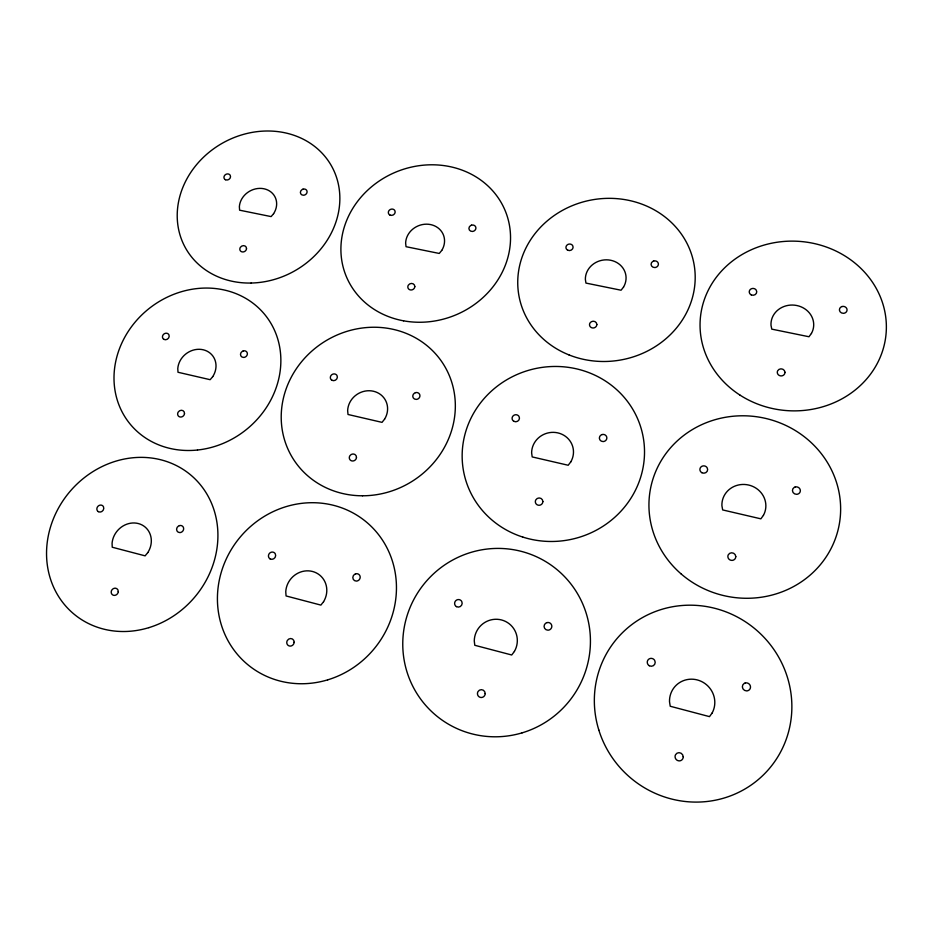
<?xml version="1.0" encoding="UTF-8"?>
<svg xmlns="http://www.w3.org/2000/svg" width="933" height="933" viewBox="0 0 933 933"><rect width="100%" height="100%" fill="white"/><g stroke="black" fill="none" stroke-linecap="round" stroke-linejoin="round"><path stroke-width="1.4" d="M784.968 372.244L784.886 373.165A3.849 3.545 5 0 1 780.315 375.836A3.849 3.545 5 0 1 777.364 371.591L777.702 370.716A3.849 3.545 5 0 1 784.968 372.244M735.775 556.523L735.682 557.514A3.977 3.802 16.5 0 1 730.947 560.29A3.977 3.802 16.5 0 1 727.95 555.671L728.311 554.738A3.977 3.802 16.5 0 1 735.775 556.523M683.224 756.78L683.119 757.853A4.175 4.024 52.8 0 1 678.209 760.745A4.175 4.024 52.8 0 1 675.165 755.695L675.55 754.704A4.175 4.024 52.8 0 1 683.224 756.78M596.84 324.451L596.723 325.337A3.674 3.394 -10.7 0 1 592.268 327.915A3.674 3.394 -10.7 0 1 589.621 323.844L589.983 323.016A3.674 3.394 -10.7 0 1 596.84 324.451M542.866 501.534L542.738 502.479A3.779 3.639 -17.4 0 1 538.131 505.173A3.779 3.639 -17.4 0 1 535.46 500.741L535.834 499.855A3.779 3.639 -17.4 0 1 542.866 501.534M485.195 693.557L485.055 694.572A3.942 3.872 -70.1 0 1 480.285 697.383A3.942 3.872 -70.1 0 1 477.591 692.566L477.988 691.61A3.942 3.872 -70.1 0 1 485.195 693.557M414.812 286.559L414.672 287.411A3.557 3.231 -24 0 1 410.322 289.918A3.557 3.231 -24 0 1 407.954 286.011L408.327 285.195A3.557 3.231 -24 0 1 414.812 286.559M356.476 457.392L356.324 458.301A3.674 3.429 -35.8 0 1 351.823 460.914A3.674 3.429 -35.8 0 1 349.455 456.669L349.84 455.805A3.674 3.429 -35.8 0 1 356.476 457.392M294.152 642.277L293.977 643.257A3.86 3.615 -55.7 0 1 289.323 645.974A3.86 3.615 -55.7 0 1 286.944 641.356L287.364 640.446A3.86 3.615 -55.7 0 1 294.152 642.277M246.522 248.633L246.359 249.461A3.464 3.056 -31.5 0 1 242.113 251.898A3.464 3.056 -31.5 0 1 239.991 248.131L240.376 247.35A3.464 3.056 -31.5 0 1 246.522 248.633M184.501 413.552L184.314 414.427A3.592 3.231 -40.8 0 1 179.929 416.958A3.592 3.231 -40.8 0 1 177.818 412.887L178.215 412.059A3.592 3.231 -40.8 0 1 184.501 413.552M118.258 591.709L118.059 592.653A3.779 3.394 -52.5 0 1 113.523 595.289A3.779 3.394 -52.5 0 1 111.412 590.869L111.843 589.983A3.779 3.394 -52.5 0 1 118.258 591.709M712.171 712.952L709.5 716.626L670.232 706.258L669.509 701.709A22.975 22.275 42 0 1 697.313 679.935A22.975 22.275 42 0 1 712.171 712.952M763.416 515.378L760.85 518.83L722.667 509.931L721.909 505.733A22.042 20.888 11.7 0 1 748.663 485.043A22.042 20.888 11.7 0 1 763.416 515.378M811.418 333.489L808.969 336.743L771.766 329.139L770.996 325.244A21.377 19.465 3.5 0 1 796.782 305.511A21.377 19.465 3.5 0 1 811.418 333.489M514.398 651.467L511.704 654.989L474.792 645.286L474.267 640.948A21.739 21.401 -51.8 0 1 501.534 619.955A21.739 21.401 -51.8 0 1 514.398 651.467M570.763 461.928L568.185 465.252L532.195 456.925L531.635 452.902A20.981 20.013 -14.5 0 1 557.899 432.9A20.981 20.013 -14.5 0 1 570.763 461.928M623.536 287.084L621.075 290.221L585.947 283.084L585.364 279.34A20.409 18.66 -10.2 0 1 610.695 260.26A20.409 18.66 -10.2 0 1 623.536 287.084M323.576 601.703L320.882 605.097L286.081 595.954L285.755 591.79A21.284 20.013 -50.2 0 1 312.532 571.474A21.284 20.013 -50.2 0 1 323.576 601.703M384.594 419.15L382.017 422.357L348.021 414.485L347.647 410.613A20.374 18.917 -31.8 0 1 373.457 391.242A20.374 18.917 -31.8 0 1 384.594 419.15M441.752 250.417L439.268 253.449L406.042 246.697L405.633 243.093A19.733 17.774 -22.2 0 1 430.545 224.573A19.733 17.774 -22.2 0 1 441.752 250.417M147.811 552.569L145.116 555.846L112.24 547.228L112.077 543.216A20.829 18.753 -49.3 0 1 138.364 523.553A20.829 18.753 -49.3 0 1 147.811 552.569M212.759 376.594L210.17 379.696L178.005 372.267L177.783 368.535A19.92 17.809 -38 0 1 203.149 349.758A19.92 17.809 -38 0 1 212.759 376.594M273.614 213.645L271.13 216.596L239.618 210.193L239.361 206.718A19.208 16.829 -29.6 0 1 263.864 188.746A19.208 16.829 -29.6 0 1 273.614 213.645M303.015 189.166L302.199 189.516A3.44 3.021 -27.3 0 0 303.575 195.23L304.438 195.079A3.44 3.021 -27.3 0 0 307.004 191.148A3.44 3.021 -27.3 0 0 303.015 189.166M471.538 225.168L470.699 225.529A3.534 3.184 -19.1 0 0 472.366 231.454L473.276 231.291A3.534 3.184 -19.1 0 0 475.795 227.232A3.534 3.184 -19.1 0 0 471.538 225.168M243.245 350.936L242.393 351.298A3.557 3.196 -35.6 0 0 243.723 357.432L244.609 357.292A3.557 3.196 -35.6 0 0 247.303 353.129A3.557 3.196 -35.6 0 0 243.245 350.936M653.695 261.03L652.82 261.403A3.662 3.335 -7 0 0 654.826 267.549L655.771 267.398A3.662 3.335 -7 0 0 658.243 263.199A3.662 3.335 -7 0 0 653.695 261.03M415.5 392.653L414.625 393.026A3.639 3.394 -27.5 0 0 416.258 399.406L417.191 399.254A3.639 3.394 -27.5 0 0 419.838 394.951A3.639 3.394 -27.5 0 0 415.5 392.653M179.463 525.606L178.588 525.979A3.709 3.37 -47.7 0 0 179.859 532.591L180.78 532.451A3.709 3.37 -47.7 0 0 183.591 528.043A3.709 3.37 -47.7 0 0 179.463 525.606M841.986 306.537L841.088 306.922A3.849 3.475 5.4 0 0 843.455 313.325L844.435 313.161A3.849 3.475 5.4 0 0 846.861 308.811A3.849 3.475 5.4 0 0 841.986 306.537M602.053 434.556L601.155 434.941A3.767 3.58 -8 0 0 603.138 441.566L604.106 441.414A3.767 3.58 -8 0 0 606.707 436.959A3.767 3.58 -8 0 0 602.053 434.556M355.683 573.818L354.785 574.203A3.79 3.604 -47 0 0 356.371 581.096L357.327 580.944A3.79 3.604 -47 0 0 360.103 576.372A3.79 3.604 -47 0 0 355.683 573.818M795.161 487.003L794.228 487.399A3.965 3.72 13.8 0 0 796.595 494.315L797.61 494.175A3.965 3.72 13.8 0 0 800.152 489.533A3.965 3.72 13.8 0 0 795.161 487.003M546.936 622.614L546.003 622.999A3.884 3.849 -27 0 0 547.963 630.183L548.966 630.043A3.884 3.849 -27 0 0 551.695 625.285A3.884 3.849 -27 0 0 546.936 622.614M745.199 682.991L744.231 683.399A4.14 3.965 36.8 0 0 746.61 690.91L747.66 690.77A4.14 3.965 36.8 0 0 750.319 685.825A4.14 3.965 36.8 0 0 745.199 682.991M751.263 294.875L750.459 294.362A3.755 3.417 -0.1 0 1 750.225 289.545A3.755 3.417 -0.1 0 1 755.532 289.323L756.162 290A3.755 3.417 -0.1 0 1 751.263 294.875M567.765 250.231L567.019 249.741A3.604 3.265 -12.9 0 1 566.972 245.111A3.604 3.265 -12.9 0 1 572.046 244.878L572.617 245.519A3.604 3.265 -12.9 0 1 567.765 250.231M389.959 215.056L389.271 214.59A3.487 3.102 -23.5 0 1 389.411 210.112A3.487 3.102 -23.5 0 1 394.251 209.867L394.776 210.496A3.487 3.102 -23.5 0 1 389.959 215.056M701.954 472.739L701.138 472.18A3.872 3.662 5.2 0 1 700.94 466.99A3.872 3.662 5.2 0 1 706.398 466.862L707.051 467.596A3.872 3.662 5.2 0 1 701.954 472.739M225.424 179.719L224.771 179.264A3.394 2.939 -30 0 1 225.075 174.938A3.394 2.939 -30 0 1 229.716 174.681L230.194 175.287A3.394 2.939 -30 0 1 225.424 179.719M513.92 421.343L513.162 420.806A3.697 3.499 -18.6 0 1 513.173 415.826A3.697 3.499 -18.6 0 1 518.386 415.675L518.97 416.386A3.697 3.499 -18.6 0 1 513.92 421.343M331.973 380.291L331.262 379.778A3.604 3.3 -32.3 0 1 331.472 374.984A3.604 3.3 -32.3 0 1 336.44 374.809L336.976 375.498A3.604 3.3 -32.3 0 1 331.973 380.291M649.321 665.742L648.482 665.112A4.012 3.93 34.5 0 1 648.353 659.526A4.012 3.93 34.5 0 1 653.975 659.491L654.628 660.307A4.012 3.93 34.5 0 1 649.321 665.742M163.916 339.379L163.263 338.877A3.522 3.114 -37.6 0 1 163.637 334.259A3.522 3.114 -37.6 0 1 168.395 334.072L168.873 334.725A3.522 3.114 -37.6 0 1 163.916 339.379M456.459 606.625L455.677 606.03A3.837 3.732 -44.5 0 1 455.759 600.689A3.837 3.732 -44.5 0 1 461.112 600.619L461.707 601.4A3.837 3.732 -44.5 0 1 456.459 606.625M270.08 558.879L269.369 558.319A3.755 3.499 -47.6 0 1 269.649 553.164A3.755 3.499 -47.6 0 1 274.757 553.082L275.282 553.829A3.755 3.499 -47.6 0 1 270.08 558.879M98.315 511.646L97.65 511.097A3.674 3.277 -47.8 0 1 98.105 506.153A3.674 3.277 -47.8 0 1 102.98 506.036L103.458 506.747A3.674 3.277 -47.8 0 1 98.315 511.646M403.569 320.824A85.976 77.451 -22.2 0 0 507.704 217.844A85.976 77.451 -22.2 0 0 365.899 191.918A85.976 77.451 -22.2 0 0 403.569 320.824M251.14 283.037A83.725 73.369 -29.6 0 0 332.37 167.567A83.725 73.369 -29.6 0 0 192.093 170.494A83.725 73.369 -29.6 0 0 251.14 283.037M568.943 354.89A88.962 81.334 -10.2 0 0 694.863 270.313A88.962 81.334 -10.2 0 0 555.601 214.567A88.962 81.334 -10.2 0 0 568.943 354.89M362.517 495.785A88.798 82.466 -31.9 0 0 446.394 369.363A88.798 82.466 -31.9 0 0 295.913 369.386A88.798 82.466 -31.9 0 0 362.517 495.785M739.822 394.997A93.195 84.845 3.5 0 0 886.023 334.306A93.195 84.845 3.5 0 0 753.782 248.691A93.195 84.845 3.5 0 0 739.822 394.997M327.716 679.842A92.752 87.212 -50.2 0 0 371.964 527.145A92.752 87.212 -50.2 0 0 221.144 572.675A92.752 87.212 -50.2 0 0 327.716 679.842M148.86 627.652A90.804 81.731 -49.4 0 0 196.723 480.623A90.804 81.731 -49.4 0 0 51.117 525.057A90.804 81.731 -49.4 0 0 148.86 627.652M681.207 573.993A96.052 91.026 11.8 0 0 838.697 527.227A96.052 91.026 11.8 0 0 714.456 419.873A96.052 91.026 11.8 0 0 681.207 573.993M598.834 730.072A100.123 97.055 42.1 0 0 765.736 772.559A100.123 97.055 42.1 0 0 714.736 608.293A100.123 97.055 42.1 0 0 598.834 730.072M197.493 450.021A86.781 77.626 -38 0 0 269.649 321.267A86.781 77.626 -38 0 0 125.15 336.533A86.781 77.626 -38 0 0 197.493 450.021M522.783 537.07A91.434 87.236 -14.5 0 0 643.012 436.178A91.434 87.236 -14.5 0 0 494.198 388.676A91.434 87.236 -14.5 0 0 522.783 537.07M522.083 732.86A94.746 93.277 -52.1 0 0 562.063 574.133A94.746 93.277 -52.1 0 0 405.645 620.818A94.746 93.277 -52.1 0 0 522.083 732.86"/></g></svg>
